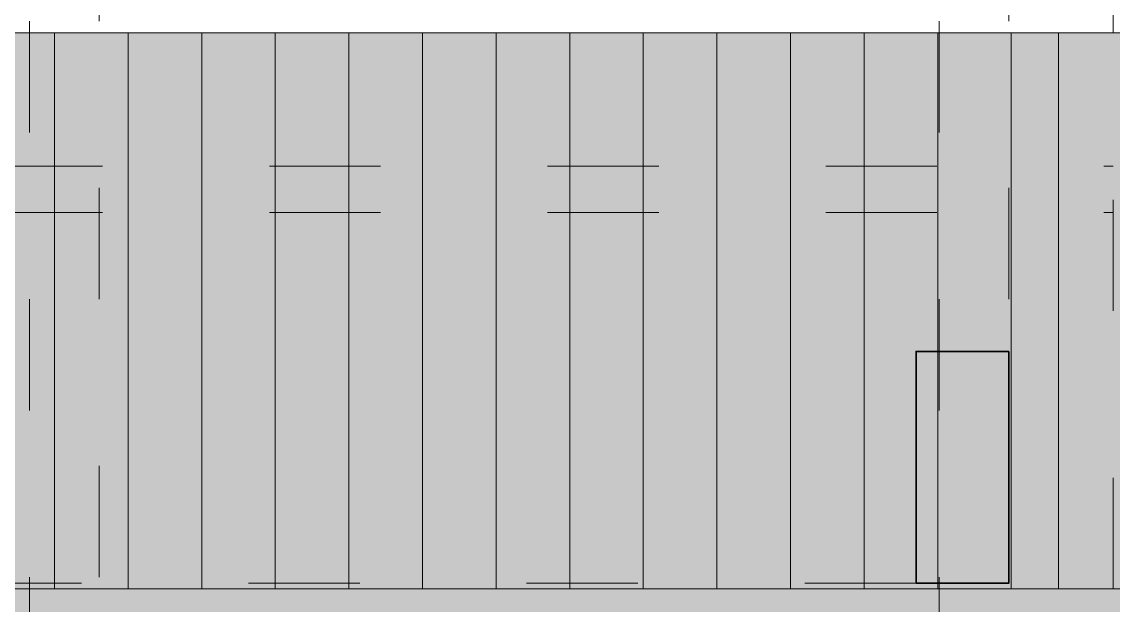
# Model space of a CAD drawing. Header units: millimetres. Extents: x 1.3 to 31, y -9.1 to 13.1.
# Drawn here: x 10.607 to 11.784, y 5.198 to 5.827 of the extents above; entities that cross this region are included whole.
import ezdxf

# ---------------------------------------------------------------- set-up
doc = ezdxf.new("R2010")
doc.units = ezdxf.units.MM
doc.linetypes.add('ACAD_ISO03W100', pattern=[30, 12, -18])
for name, color, linetype, lineweight in [('.', 7, 'Continuous', 0), ('LMURO ALTO', 7, 'Continuous', 35), ('LPROYECCION', 7, 'ACAD_ISO03W100', 5), ('T. ACHURADO-0.5', 8, 'Continuous', 0)]:
    doc.layers.add(name, color=color, linetype=linetype, lineweight=lineweight)
doc.layers.add('LHATCH', color=254, linetype='Continuous', lineweight=5, true_color=0xcfcfcf)

msp = doc.modelspace()

# ---------------------------------------------------------------- hatches: boundary and pattern name
at = {"layer": '.'}
h = msp.add_hatch(color=256, dxfattribs=at)
h.set_gradient(color1=(199, 200, 202), color2=(199, 200, 202))
h.paths.add_polyline_path([(7.6715, 5.2152), (7.6715, 5.8152), (11.7252, 5.8152), (11.7252, 5.2152)])
h = msp.add_hatch(color=256, dxfattribs=at)
h.set_gradient(color1=(215, 235, 210), color2=(215, 235, 210))
h.paths.add_polyline_path([(11.7252, 5.2152), (11.7252, 5.8152), (15.4765, 5.8152), (15.4765, 5.2152)])
h = msp.add_hatch(color=256, dxfattribs=at)
h.set_gradient(color1=(99, 100, 102), color2=(99, 100, 102))
h.paths.add_polyline_path([(11.5715, 5.4715), (11.6715, 5.4715), (11.6715, 5.2215), (11.5715, 5.2215)])
h = msp.add_hatch(color=256, dxfattribs=at)
h.set_gradient(color1=(215, 235, 210), color2=(215, 235, 210))
h.paths.add_polyline_path([(11.8965, 5.2152), (11.8965, 4.6152), (7.4765, 4.6152), (7.4765, 5.2152)])
at = {"layer": 'LHATCH', "true_color": 0x939598}
h = msp.add_hatch(dxfattribs=at)
h.set_pattern_fill('ANSI31', color=252, scale=0.025, angle=45, style=0)
h.set_pattern_definition([(90, (-0.47028, 2.71488), (-0.079375, 0), [])])
h.paths.add_polyline_path([(11.7252, 5.2152), (7.6715, 5.2152), (7.6715, 5.8152), (11.7252, 5.8152)])

# ---------------------------------------------------------------- linework, layer by layer
at = {"layer": 'LHATCH', "color": 252, "true_color": 0x939598}
for points in [[(7.6715, 5.2152), (11.7252, 5.2152), (11.7252, 5.8152), (7.6715, 5.8152)], [(11.7252, 5.8152), (15.4765, 5.8152), (15.4765, 5.2152), (11.7252, 5.2152)], [(7.4765, 5.2152), (11.8965, 5.2152), (11.8965, 4.6152), (7.4765, 4.6152)]]:
    msp.add_lwpolyline(points, close=True, dxfattribs=at)
at = {"layer": 'LMURO ALTO'}
msp.add_lwpolyline([(11.6715, 5.4715), (11.5715, 5.4715), (11.5715, 5.2215), (11.6715, 5.2215), (11.6715, 5.4715)], dxfattribs=at)
at = {"layer": 'LPROYECCION', "color": 252, "ltscale": 0.01, "true_color": 0x939598}
msp.add_line((11.784, 3.4152), (11.784, 7.0279), dxfattribs=at)
for points in [[(10.6153, 7.0279), (10.6153, 4.6279), (10.6903, 4.6279), (10.6903, 7.0279)], [(11.5965, 7.0279), (11.5965, 4.6279), (11.6715, 4.6279), (11.6715, 7.0279)]]:
    msp.add_lwpolyline(points, close=True, dxfattribs=at)
for points in [[(7.574, 5.6715), (11.784, 5.6715)], [(7.574, 5.6215), (11.784, 5.6215)], [(11.5715, 5.2215), (7.7715, 5.2215)]]:
    msp.add_lwpolyline(points, dxfattribs=at)
at = {"layer": 'T. ACHURADO-0.5'}
msp.add_line((8.3217, 5.2152), (11.4765, 5.2152), dxfattribs=at)

doc.saveas('drawing.dxf')
